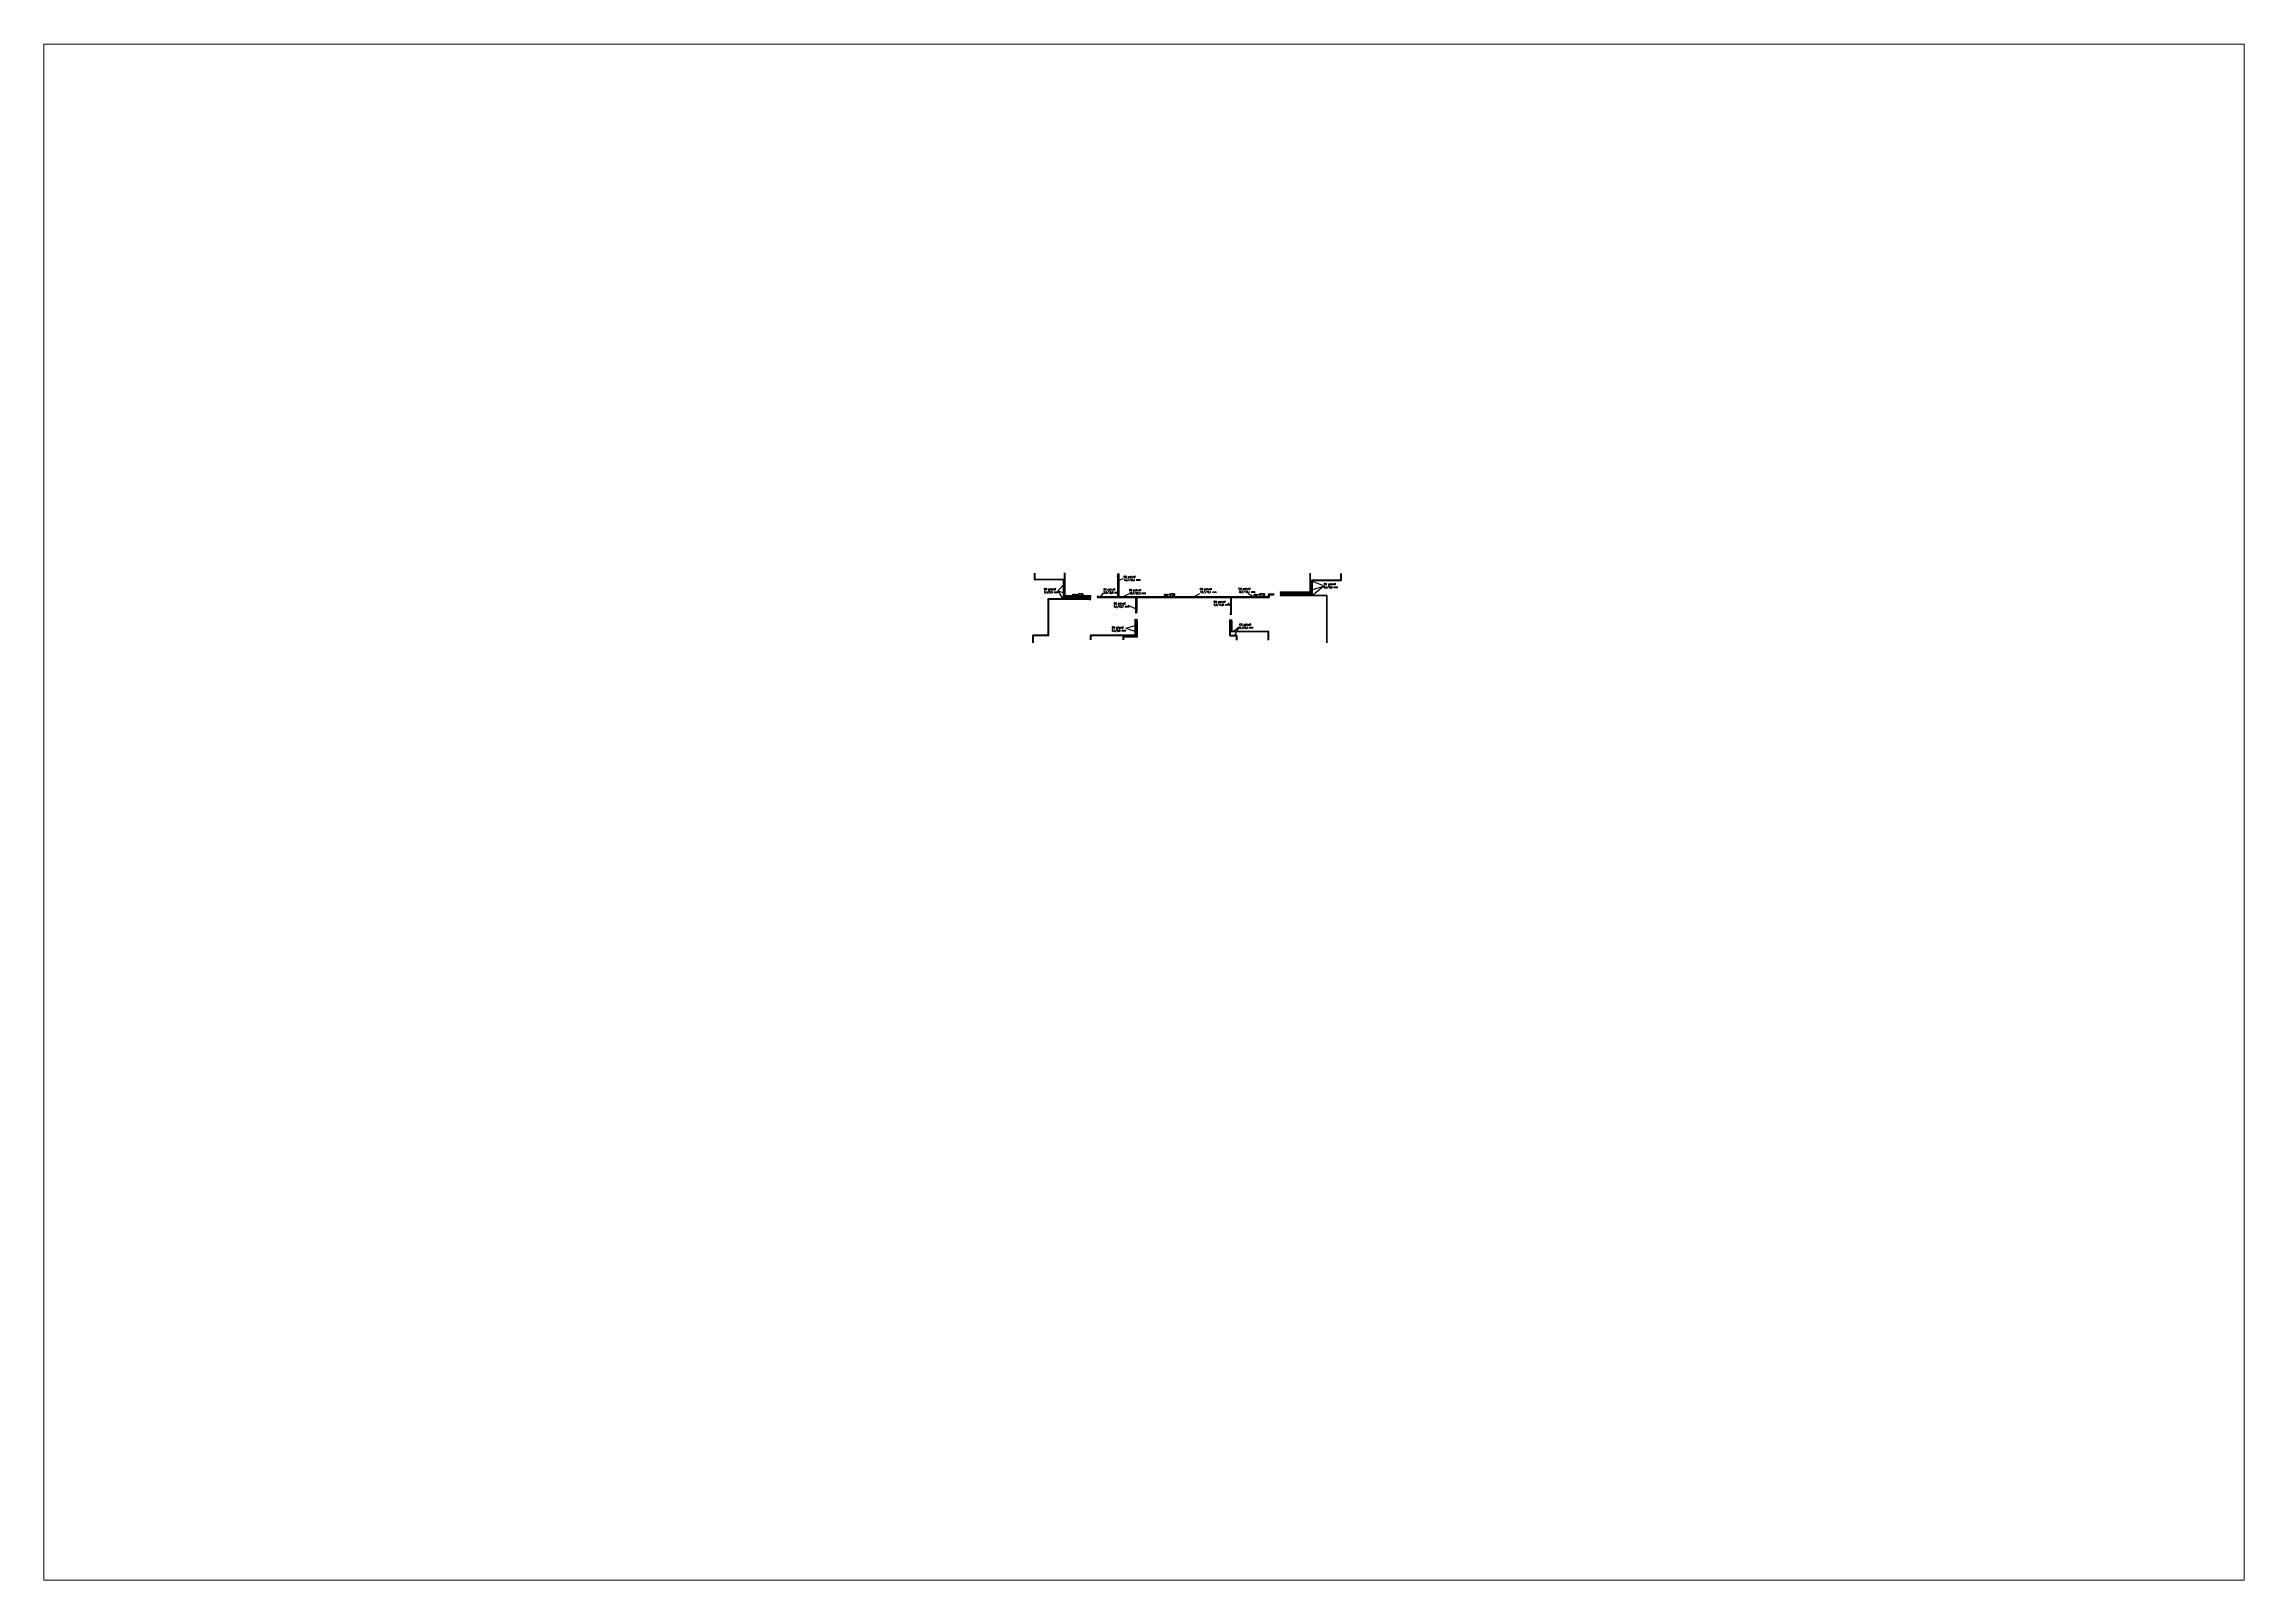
# Paper-space layout 'Layout1' of a CAD drawing. Header units: millimetres. Extents: x 29 to 260, y 20 to 181.
# The model-space entities are those that its viewports show. They can reach past a viewport. Long polylines and large blocks are cut down to what shows.
import ezdxf

# ---------------------------------------------------------------- set-up
doc = ezdxf.new("R2010")
doc.units = ezdxf.units.MM
doc.linetypes.add('UnderCeiling', pattern=[6.7, 4.2, -1, 0.5, -1])
doc.layers.get('0').update_dxf_attribs({"color": 41})
doc.layers.add('PIPE-C1-EDGE', color=41, linetype='Continuous', lineweight=25)
doc.layers.add('TT_popis OT', color=41, linetype='Continuous')
doc.styles.add('ROMANS', font='romans.shx', dxfattribs={"width": 0.8})

msp = doc.modelspace()

# ---------------------------------------------------------------- linework, layer by layer
at = {"const_width": 2, "elevation": 2400}
for points in [[(12330, -14127), (12221, -14277), (12265, -14243)], [(12330, -14127), (12221, -14277), (12240, -14227)], [(12380, -14127), (12271, -14277), (12315, -14243)], [(12380, -14127), (12271, -14277), (12290, -14227)], [(12330, -14127), (12438, -13977), (12420, -14027)], [(12330, -14127), (12438, -13977), (12394, -14011)], [(12380, -14127), (12488, -13977), (12470, -14027)], [(12380, -14127), (12488, -13977), (12444, -14011)]]:
    msp.add_lwpolyline(points, dxfattribs=at)
at = {"layer": 'PIPE-C1-EDGE', "linetype": 'UnderCeiling', "lineweight": 25}
for p, q in [((13454, -15554, 2400), (13415, -15554, 2400)), ((13416, -15582, 2400), (13415, -15582, 2400)), ((13454, -15582, 2400), (13448, -15582, 2400)), ((13454, -15554, 2400), (19230, -15554, 2400)), ((13454, -15582, 2400), (19230, -15582, 2400)), ((13493, -15509, 2400), (13476, -15509, 2400)), ((13477, -15527, 2400), (13476, -15527, 2400)), ((13493, -15527, 2400), (13490, -15527, 2400)), ((13493, -15509, 2400), (19275, -15509, 2400)), ((13493, -15527, 2400), (19275, -15527, 2400)), ((19270, -15554, 2400), (21574, -15554, 2400)), ((19270, -15582, 2400), (21574, -15582, 2400)), ((19291, -15509, 2400), (21551, -15509, 2400)), ((19291, -15527, 2400), (21551, -15527, 2400)), ((22389, -15430, 2400), (25136, -15430, 2400)), ((22389, -15440, 2400), (25136, -15440, 2400)), ((22389, -15455, 2400), (25111, -15455, 2400)), ((22389, -15465, 2400), (25111, -15465, 2400))]:
    msp.add_line(p, q, dxfattribs=at)
at = {"layer": 'PIPE-C1-EDGE', "linetype": 'UnderCeiling', "lineweight": 25, "extrusion": (-0.680687, -0.680687, 0.270794)}
msp.add_line((13421, -15581, 2405), (13420, -15582, 2400), dxfattribs=at)
at = {"layer": 'PIPE-C1-EDGE', "linetype": 'UnderCeiling', "lineweight": 25, "extrusion": (-0.513947, -0.513947, 0.686817)}
msp.add_line((13424, -15577, 2410), (13421, -15581, 2405), dxfattribs=at)
at = {"layer": 'PIPE-C1-EDGE', "linetype": 'UnderCeiling', "lineweight": 25, "extrusion": (-0.30207, -0.30207, 0.904161)}
msp.add_line((13429, -15573, 2413), (13424, -15577, 2410), dxfattribs=at)
at = {"layer": 'PIPE-C1-EDGE', "linetype": 'UnderCeiling', "lineweight": 25, "extrusion": (-0.098487, -0.098487, 0.990253)}
msp.add_line((13434, -15568, 2414), (13429, -15573, 2413), dxfattribs=at)
at = {"layer": 'PIPE-C1-EDGE', "linetype": 'UnderCeiling', "lineweight": 25, "extrusion": (0.098487, -0.098487, 0.990253)}
msp.add_line((13440, -15573, 2413), (13434, -15568, 2414), dxfattribs=at)
at = {"layer": 'PIPE-C1-EDGE', "linetype": 'UnderCeiling', "lineweight": 25, "extrusion": (0.30207, -0.30207, 0.904161)}
msp.add_line((13444, -15577, 2410), (13440, -15573, 2413), dxfattribs=at)
at = {"layer": 'PIPE-C1-EDGE', "linetype": 'UnderCeiling', "lineweight": 25, "extrusion": (0.513947, -0.513947, 0.686817)}
msp.add_line((13447, -15581, 2405), (13444, -15577, 2410), dxfattribs=at)
at = {"layer": 'PIPE-C1-EDGE', "linetype": 'UnderCeiling', "lineweight": 25, "extrusion": (0.680687, -0.680687, 0.270794)}
msp.add_line((13448, -15582, 2400), (13447, -15581, 2405), dxfattribs=at)
at = {"layer": 'PIPE-C1-EDGE', "linetype": 'UnderCeiling', "lineweight": 25, "extrusion": (-0.814982, -0.531436, 0.231041)}
msp.add_line((13479, -15526, 2402), (13478, -15527, 2400), dxfattribs=at)
at = {"layer": 'PIPE-C1-EDGE', "linetype": 'UnderCeiling', "lineweight": 25, "extrusion": (-0.681266, -0.400663, 0.612655)}
msp.add_line((13480, -15526, 2404), (13479, -15526, 2402), dxfattribs=at)
at = {"layer": 'PIPE-C1-EDGE', "linetype": 'UnderCeiling', "lineweight": 25, "extrusion": (-0.479047, -0.208442, 0.852682)}
msp.add_line((13482, -15525, 2406), (13480, -15526, 2404), dxfattribs=at)
at = {"layer": 'PIPE-C1-EDGE', "linetype": 'UnderCeiling', "lineweight": 25, "extrusion": (-0.189931, -0.031605, 0.981289)}
msp.add_line((13484, -15524, 2406), (13482, -15525, 2406), dxfattribs=at)
at = {"layer": 'PIPE-C1-EDGE', "linetype": 'UnderCeiling', "lineweight": 25, "extrusion": (0.189931, -0.031605, 0.981289)}
msp.add_line((13487, -15525, 2406), (13484, -15524, 2406), dxfattribs=at)
at = {"layer": 'PIPE-C1-EDGE', "linetype": 'UnderCeiling', "lineweight": 25, "extrusion": (0.479047, -0.208442, 0.852682)}
msp.add_line((13489, -15526, 2404), (13487, -15525, 2406), dxfattribs=at)
at = {"layer": 'PIPE-C1-EDGE', "linetype": 'UnderCeiling', "lineweight": 25, "extrusion": (0.681266, -0.400663, 0.612655)}
msp.add_line((13490, -15526, 2402), (13489, -15526, 2404), dxfattribs=at)
at = {"layer": 'PIPE-C1-EDGE', "linetype": 'UnderCeiling', "lineweight": 25, "extrusion": (0.814982, -0.531436, 0.231041)}
msp.add_line((13490, -15527, 2400), (13490, -15526, 2402), dxfattribs=at)
at = {"layer": 'PIPE-C1-EDGE', "linetype": 'UnderCeiling', "lineweight": 25, "elevation": 2400}
for points in [[(7225, -14475), (7225, -14078)], [(7235, -14475), (7235, -14078)], [(9000, -14485), (7245, -14485)], [(9000, -14495), (7245, -14495)], [(7250, -14456), (7250, -14080)], [(7260, -14456), (7260, -14080)], [(9017, -14466), (7270, -14466)], [(9017, -14476), (7270, -14476)], [(9010, -15577), (9010, -14505)], [(9020, -15577), (9020, -14505)], [(9027, -15552), (9027, -14486)], [(9037, -15552), (9037, -14486)], [(9072, -15483), (9072, -14072)], [(9082, -15483), (9082, -14072)], [(9097, -15458), (9097, -14072)], [(9107, -15458), (9107, -14072)], [(12334, -15506), (12334, -14158)], [(12352, -15506), (12352, -14158)], [(12382, -15549), (12382, -14173)], [(12410, -15549), (12410, -14173)], [(24123, -15229), (24123, -14088)], [(24133, -15229), (24133, -14088)], [(24148, -15254), (24148, -14088)], [(24158, -15254), (24158, -14088)], [(24233, -15324), (24233, -14519)], [(24243, -15324), (24243, -14519)], [(24253, -14499), (25997, -14499)], [(24253, -14509), (25997, -14509)], [(24270, -15349), (24270, -14540)], [(24280, -15349), (24280, -14540)], [(24290, -14520), (26020, -14520)], [(24290, -14530), (26020, -14530)], [(26007, -14489), (26007, -14102)], [(26017, -14489), (26017, -14102)], [(26030, -14510), (26030, -14104)], [(26040, -14510), (26040, -14104)], [(8046, -15678), (8046, -17882)], [(8056, -15678), (8056, -17882)], [(10570, -15658), (8066, -15658)], [(10570, -15668), (8066, -15668)], [(8081, -15703), (8081, -17908)], [(8091, -15703), (8091, -17908)], [(10570, -15683), (8101, -15683)], [(10570, -15693), (8101, -15693)], [(10575, -15587), (9030, -15587)], [(10575, -15597), (9030, -15597)], [(10575, -15562), (9047, -15562)], [(10575, -15572), (9047, -15572)], [(10570, -15493), (9092, -15493)], [(10570, -15503), (9092, -15503)], [(10570, -15468), (9117, -15468)], [(10570, -15478), (9117, -15478)], [(11168, -15509), (12331, -15509)], [(11168, -15527), (12331, -15527)], [(11177, -15554), (12376, -15554)], [(11177, -15582), (12376, -15582)], [(12334, -15509), (12331, -15509)], [(12356, -15527), (12331, -15527)], [(12356, -15509), (12355, -15509)], [(12356, -15509), (13476, -15509)], [(12356, -15527), (13476, -15527)], [(12382, -15554), (12376, -15554)], [(12415, -15582), (12376, -15582)], [(12415, -15554), (12414, -15554)], [(12415, -15554), (13415, -15554)], [(12415, -15582), (13415, -15582)], [(13454, -15554), (13415, -15554)], [(13416, -15582), (13415, -15582)], [(13420, -15586), (13420, -16429)], [(13454, -15582), (13448, -15582)], [(13448, -15586), (13448, -16429)], [(13454, -15554), (19230, -15554)], [(13454, -15582), (19230, -15582)], [(13493, -15509), (13476, -15509)], [(13477, -15527), (13476, -15527)], [(13478, -15528), (13478, -16429)], [(13493, -15527), (13490, -15527)], [(13490, -15528), (13490, -16429)], [(13493, -15509), (19275, -15509)], [(13493, -15527), (19275, -15527)], [(19270, -15554), (19230, -15554)], [(19232, -15582), (19230, -15582)], [(19236, -15586), (19236, -16534)], [(19270, -15582), (19264, -15582)], [(19264, -15586), (19264, -16534)], [(19270, -15554), (21574, -15554)], [(19270, -15582), (21574, -15582)], [(19291, -15509), (19275, -15509)], [(19275, -15527), (19275, -15527)], [(19277, -15528), (19277, -16550)], [(19291, -15527), (19289, -15527)], [(19289, -15528), (19289, -16550)], [(19291, -15509), (21551, -15509)], [(19291, -15527), (21551, -15527)], [(21569, -15491), (21569, -15395)], [(21587, -15491), (21587, -15395)], [(21602, -15526), (21602, -15443)], [(21605, -15359), (21813, -15359)], [(21605, -15377), (21813, -15377)], [(21630, -15526), (21630, -15443)], [(21658, -15387), (21808, -15387)], [(21658, -15415), (21808, -15415)], [(22389, -15430), (25136, -15430)], [(22389, -15440), (25136, -15440)], [(22389, -15455), (25111, -15455)], [(22389, -15465), (25111, -15465)], [(22392, -15239), (24113, -15239)], [(22392, -15249), (24113, -15249)], [(22392, -15264), (24138, -15264)], [(22392, -15274), (24138, -15274)], [(22392, -15334), (24223, -15334)], [(22392, -15344), (24223, -15344)], [(22392, -15359), (24260, -15359)], [(22392, -15369), (24260, -15369)], [(25121, -15475), (25121, -18367)], [(25131, -15475), (25131, -18367)], [(25146, -15450), (25146, -18367)], [(25156, -15450), (25156, -18367)], [(13383, -17007), (13383, -17888)], [(13393, -17007), (13393, -17888)], [(13408, -17007), (13408, -17913)], [(13418, -17007), (13418, -17913)], [(13479, -17007), (13479, -17966)], [(13489, -17007), (13489, -17966)], [(13504, -17007), (13504, -17991)], [(13514, -17007), (13514, -17991)], [(19191, -17035), (19191, -17902)], [(19201, -17035), (19201, -17902)], [(19216, -17040), (19216, -17877)], [(19226, -17040), (19226, -17877)], [(19287, -17041), (19287, -17650)], [(19297, -17041), (19297, -17650)], [(19312, -17034), (19312, -17625)], [(19322, -17034), (19322, -17625)], [(7110, -17912), (7110, -18356)], [(7120, -17912), (7120, -18356)], [(8036, -17892), (7130, -17892)], [(8036, -17902), (7130, -17902)], [(7132, -17938), (7132, -18358)], [(7142, -17938), (7142, -18358)], [(8071, -17918), (7152, -17918)], [(8071, -17928), (7152, -17928)], [(10646, -17918), (10646, -18184)], [(10656, -17918), (10656, -18184)], [(13373, -17898), (10666, -17898)], [(13373, -17908), (10666, -17908)], [(10671, -17943), (10671, -18184)], [(10681, -17943), (10681, -18184)], [(13398, -17923), (10691, -17923)], [(13398, -17933), (10691, -17933)], [(12651, -17996), (12651, -18182)], [(12661, -17996), (12661, -18182)], [(13469, -17976), (12671, -17976)], [(13469, -17986), (12671, -17986)], [(12671, -18021), (12671, -18184)], [(12681, -18021), (12681, -18184)], [(13494, -18001), (12691, -18001)], [(13494, -18011), (12691, -18011)], [(19211, -17912), (19584, -17912)], [(19211, -17922), (19584, -17922)], [(19236, -17887), (19609, -17887)], [(19236, -17897), (19609, -17897)], [(19307, -17660), (21522, -17660)], [(19307, -17670), (21522, -17670)], [(19332, -17635), (21547, -17635)], [(19332, -17645), (21547, -17645)], [(19594, -17932), (19594, -18189)], [(19604, -17932), (19604, -18189)], [(19619, -17907), (19619, -18189)], [(19629, -17907), (19629, -18189)], [(21532, -17680), (21532, -18196)], [(21542, -17680), (21542, -18196)], [(21557, -17655), (21557, -18196)], [(21567, -17655), (21567, -18196)]]:
    msp.add_lwpolyline(points, dxfattribs=at)
at = {"layer": 'PIPE-C1-EDGE', "linetype": 'Continuous', "lineweight": 25, "elevation": 2400}
for points in [[(10570, -15478), (10570, -15468)], [(10650, -15470), (10570, -15470)], [(10570, -15470), (10570, -15476)], [(10570, -15476), (10650, -15476)], [(10570, -15503), (10570, -15493)], [(10650, -15495), (10570, -15495)], [(10570, -15495), (10570, -15501)], [(10570, -15501), (10650, -15501)], [(10570, -15668), (10570, -15658)], [(10650, -15660), (10570, -15660)], [(10570, -15660), (10570, -15666)], [(10570, -15666), (10650, -15666)], [(10570, -15693), (10570, -15683)], [(10650, -15685), (10570, -15685)], [(10570, -15685), (10570, -15691)], [(10570, -15691), (10650, -15691)], [(10575, -15572), (10575, -15562)], [(10655, -15564), (10575, -15564)], [(10575, -15564), (10575, -15570)], [(10575, -15570), (10655, -15570)], [(10575, -15597), (10575, -15587)], [(10655, -15589), (10575, -15589)], [(10575, -15589), (10575, -15595)], [(10575, -15595), (10655, -15595)], [(10670, -15473), (10650, -15464)], [(10650, -15464), (10650, -15470)], [(10650, -15482), (10670, -15473)], [(10650, -15476), (10650, -15482)], [(10670, -15498), (10650, -15489)], [(10650, -15489), (10650, -15495)], [(10650, -15507), (10670, -15498)], [(10650, -15501), (10650, -15507)], [(10670, -15663), (10650, -15654)], [(10650, -15654), (10650, -15660)], [(10650, -15672), (10670, -15663)], [(10650, -15666), (10650, -15672)], [(10670, -15688), (10650, -15679)], [(10650, -15679), (10650, -15685)], [(10650, -15697), (10670, -15688)], [(10650, -15691), (10650, -15697)], [(10675, -15567), (10655, -15558)], [(10655, -15558), (10655, -15564)], [(10655, -15576), (10675, -15567)], [(10655, -15570), (10655, -15576)], [(10675, -15592), (10655, -15583)], [(10655, -15583), (10655, -15589)], [(10655, -15601), (10675, -15592)], [(10655, -15595), (10655, -15601)], [(11088, -15509), (11068, -15518)], [(11068, -15518), (11088, -15527)], [(11097, -15559), (11077, -15568)], [(11077, -15568), (11097, -15577)], [(11088, -15515), (11088, -15509)], [(11168, -15515), (11088, -15515)], [(11088, -15527), (11088, -15521)], [(11088, -15521), (11168, -15521)], [(11097, -15565), (11097, -15559)], [(11177, -15565), (11097, -15565)], [(11097, -15577), (11097, -15571)], [(11097, -15571), (11177, -15571)], [(11168, -15509), (11168, -15527)], [(11168, -15521), (11168, -15515)], [(11177, -15554), (11177, -15582)], [(11177, -15571), (11177, -15565)], [(21808, -15415), (21808, -15387)], [(21888, -15398), (21808, -15398)], [(21808, -15398), (21808, -15404)], [(21808, -15404), (21888, -15404)], [(21813, -15377), (21813, -15359)], [(21893, -15365), (21813, -15365)], [(21813, -15365), (21813, -15371)], [(21813, -15371), (21893, -15371)], [(21908, -15401), (21888, -15392)], [(21888, -15392), (21888, -15398)], [(21888, -15410), (21908, -15401)], [(21888, -15404), (21888, -15410)], [(21913, -15368), (21893, -15359)], [(21893, -15359), (21893, -15365)], [(21893, -15377), (21913, -15368)], [(21893, -15371), (21893, -15377)], [(22309, -15426), (22289, -15435)], [(22289, -15435), (22309, -15444)], [(22309, -15451), (22289, -15460)], [(22289, -15460), (22309, -15469)], [(22312, -15235), (22292, -15244)], [(22292, -15244), (22312, -15253)], [(22312, -15260), (22292, -15269)], [(22292, -15269), (22312, -15278)], [(22312, -15330), (22292, -15339)], [(22292, -15339), (22312, -15348)], [(22312, -15355), (22292, -15364)], [(22292, -15364), (22312, -15373)], [(22309, -15432), (22309, -15426)], [(22389, -15432), (22309, -15432)], [(22309, -15444), (22309, -15438)], [(22309, -15438), (22389, -15438)], [(22309, -15457), (22309, -15451)], [(22389, -15457), (22309, -15457)], [(22309, -15469), (22309, -15463)], [(22309, -15463), (22389, -15463)], [(22312, -15241), (22312, -15235)], [(22392, -15241), (22312, -15241)], [(22312, -15253), (22312, -15247)], [(22312, -15247), (22392, -15247)], [(22312, -15266), (22312, -15260)], [(22392, -15266), (22312, -15266)], [(22312, -15278), (22312, -15272)], [(22312, -15272), (22392, -15272)], [(22312, -15336), (22312, -15330)], [(22392, -15336), (22312, -15336)], [(22312, -15348), (22312, -15342)], [(22312, -15342), (22392, -15342)], [(22312, -15361), (22312, -15355)], [(22392, -15361), (22312, -15361)], [(22312, -15373), (22312, -15367)], [(22312, -15367), (22392, -15367)], [(22389, -15430), (22389, -15440)], [(22389, -15438), (22389, -15432)], [(22389, -15455), (22389, -15465)], [(22389, -15463), (22389, -15457)], [(22392, -15239), (22392, -15249)], [(22392, -15247), (22392, -15241)], [(22392, -15264), (22392, -15274)], [(22392, -15272), (22392, -15266)], [(22392, -15334), (22392, -15344)], [(22392, -15342), (22392, -15336)], [(22392, -15359), (22392, -15369)], [(22392, -15367), (22392, -15361)], [(13388, -16907), (13379, -16927)], [(13379, -16927), (13385, -16927)], [(13393, -17007), (13383, -17007)], [(13385, -16927), (13385, -17007)], [(13385, -17007), (13391, -17007)], [(13397, -16927), (13388, -16907)], [(13391, -17007), (13391, -16927)], [(13391, -16927), (13397, -16927)], [(13413, -16907), (13404, -16927)], [(13404, -16927), (13410, -16927)], [(13418, -17007), (13408, -17007)], [(13410, -16927), (13410, -17007)], [(13410, -17007), (13416, -17007)], [(13422, -16927), (13413, -16907)], [(13416, -17007), (13416, -16927)], [(13416, -16927), (13422, -16927)], [(13420, -16429), (13448, -16429)], [(13431, -16509), (13425, -16509)], [(13425, -16509), (13434, -16529)], [(13431, -16429), (13431, -16509)], [(13437, -16429), (13431, -16429)], [(13434, -16529), (13443, -16509)], [(13437, -16509), (13437, -16429)], [(13443, -16509), (13437, -16509)], [(13481, -16509), (13475, -16509)], [(13475, -16509), (13484, -16529)], [(13484, -16907), (13475, -16927)], [(13475, -16927), (13481, -16927)], [(13478, -16429), (13490, -16429)], [(13489, -17007), (13479, -17007)], [(13481, -16429), (13481, -16509)], [(13487, -16429), (13481, -16429)], [(13481, -16927), (13481, -17007)], [(13481, -17007), (13487, -17007)], [(13484, -16529), (13493, -16509)], [(13493, -16927), (13484, -16907)], [(13487, -16509), (13487, -16429)], [(13493, -16509), (13487, -16509)], [(13487, -17007), (13487, -16927)], [(13487, -16927), (13493, -16927)], [(13509, -16907), (13500, -16927)], [(13500, -16927), (13506, -16927)], [(13514, -17007), (13504, -17007)], [(13506, -16927), (13506, -17007)], [(13506, -17007), (13512, -17007)], [(13518, -16927), (13509, -16907)], [(13512, -17007), (13512, -16927)], [(13512, -16927), (13518, -16927)], [(19196, -16935), (19187, -16955)], [(19187, -16955), (19193, -16955)], [(19201, -17035), (19191, -17035)], [(19193, -16955), (19193, -17035)], [(19193, -17035), (19199, -17035)], [(19205, -16955), (19196, -16935)], [(19199, -17035), (19199, -16955)], [(19199, -16955), (19205, -16955)], [(19221, -16940), (19212, -16960)], [(19212, -16960), (19218, -16960)], [(19226, -17040), (19216, -17040)], [(19218, -16960), (19218, -17040)], [(19218, -17040), (19224, -17040)], [(19230, -16960), (19221, -16940)], [(19224, -17040), (19224, -16960)], [(19224, -16960), (19230, -16960)], [(19236, -16534), (19264, -16534)], [(19247, -16614), (19241, -16614)], [(19241, -16614), (19250, -16634)], [(19247, -16534), (19247, -16614)], [(19253, -16534), (19247, -16534)], [(19250, -16634), (19259, -16614)], [(19253, -16614), (19253, -16534)], [(19259, -16614), (19253, -16614)], [(19280, -16630), (19274, -16630)], [(19274, -16630), (19283, -16650)], [(19277, -16550), (19289, -16550)], [(19280, -16550), (19280, -16630)], [(19286, -16550), (19280, -16550)], [(19283, -16650), (19292, -16630)], [(19292, -16941), (19283, -16961)], [(19283, -16961), (19289, -16961)], [(19286, -16630), (19286, -16550)], [(19292, -16630), (19286, -16630)], [(19297, -17041), (19287, -17041)], [(19289, -16961), (19289, -17041)], [(19289, -17041), (19295, -17041)], [(19301, -16961), (19292, -16941)], [(19295, -17041), (19295, -16961)], [(19295, -16961), (19301, -16961)], [(19317, -16934), (19308, -16954)], [(19308, -16954), (19314, -16954)], [(19322, -17034), (19312, -17034)], [(19314, -16954), (19314, -17034)], [(19314, -17034), (19320, -17034)], [(19326, -16954), (19317, -16934)], [(19320, -17034), (19320, -16954)], [(19320, -16954), (19326, -16954)]]:
    msp.add_lwpolyline(points, dxfattribs=at)
at = {"layer": 'PIPE-C1-EDGE', "linetype": 'UnderCeiling', "lineweight": 25, "extrusion": (-0.680687, 0.680687, 0.270794)}
for points, elevation in [([(2245, 7642), (2245, 7645)], -18302), ([(2243, 7659), (2243, 7665)], -18365)]:
    msp.add_lwpolyline(points, dxfattribs=dict(at, elevation=elevation))
at = {"layer": 'PIPE-C1-EDGE', "linetype": 'UnderCeiling', "lineweight": 25, "extrusion": (-0.513947, 0.513947, 0.686817)}
for points, elevation in [([(2245, 15269), (2245, 15274)], -12660), ([(2243, 15316), (2243, 15322)], -12706)]:
    msp.add_lwpolyline(points, dxfattribs=dict(at, elevation=elevation))
at = {"layer": 'PIPE-C1-EDGE', "linetype": 'UnderCeiling', "lineweight": 25, "extrusion": (-0.30207, 0.30207, 0.904161)}
for points, elevation in [([(2245, 18832), (2245, 18837)], -6236), ([(2243, 18895), (2243, 18902)], -6262)]:
    msp.add_lwpolyline(points, dxfattribs=dict(at, elevation=elevation))
at = {"layer": 'PIPE-C1-EDGE', "linetype": 'UnderCeiling', "lineweight": 25, "extrusion": (-0.098487, 0.098487, 0.990253)}
for points, elevation in [([(2245, 19839), (2245, 19844)], -358), ([(2243, 19909), (2243, 19917)], -364)]:
    msp.add_lwpolyline(points, dxfattribs=dict(at, elevation=elevation))
at = {"layer": 'PIPE-C1-EDGE', "linetype": 'UnderCeiling', "lineweight": 25, "extrusion": (0.098487, 0.098487, 0.990253)}
for points, elevation in [([(-19701, 2558), (-19701, 2553)], 2073), ([(-19773, 2557), (-19773, 2550)], 2078)]:
    msp.add_lwpolyline(points, dxfattribs=dict(at, elevation=elevation))
at = {"layer": 'PIPE-C1-EDGE', "linetype": 'UnderCeiling', "lineweight": 25, "extrusion": (0.30207, 0.30207, 0.904161)}
for points, elevation in [([(-19701, 3054), (-19701, 3049)], 1221), ([(-19773, 3052), (-19773, 3045)], 1227)]:
    msp.add_lwpolyline(points, dxfattribs=dict(at, elevation=elevation))
at = {"layer": 'PIPE-C1-EDGE', "linetype": 'UnderCeiling', "lineweight": 25, "extrusion": (0.513947, 0.513947, 0.686817)}
for points, elevation in [([(-19701, 3284), (-19701, 3280)], 28), ([(-19773, 3282), (-19773, 3276)], 35)]:
    msp.add_lwpolyline(points, dxfattribs=dict(at, elevation=elevation))
at = {"layer": 'PIPE-C1-EDGE', "linetype": 'UnderCeiling', "lineweight": 25, "extrusion": (0.680687, 0.680687, 0.270794)}
for points, elevation in [([(-19701, 2918), (-19701, 2915)], -1499), ([(-19773, 2918), (-19773, 2912)], -1490)]:
    msp.add_lwpolyline(points, dxfattribs=dict(at, elevation=elevation))
at = {"layer": 'PIPE-C1-EDGE', "linetype": 'UnderCeiling', "lineweight": 25, "extrusion": (-0.680687, -0.680687, 0.270794)}
for points, elevation in [([(20507, 1902), (20507, 1896)], 2121), ([(24620, 3016), (24620, 3010)], -1838)]:
    msp.add_lwpolyline(points, dxfattribs=dict(at, elevation=elevation))
at = {"layer": 'PIPE-C1-EDGE', "linetype": 'UnderCeiling', "lineweight": 25, "extrusion": (-0.513947, -0.513947, 0.686817)}
for points, elevation in [([(20507, 706), (20507, 700)], 2762), ([(24620, 3530), (24620, 3524)], -227)]:
    msp.add_lwpolyline(points, dxfattribs=dict(at, elevation=elevation))
at = {"layer": 'PIPE-C1-EDGE', "linetype": 'UnderCeiling', "lineweight": 25, "extrusion": (-0.30207, -0.30207, 0.904161)}
for points, elevation in [([(20507, -340), (20507, -347)], 2829), ([(24620, 3378), (24620, 3371)], 1073)]:
    msp.add_lwpolyline(points, dxfattribs=dict(at, elevation=elevation))
at = {"layer": 'PIPE-C1-EDGE', "linetype": 'UnderCeiling', "lineweight": 25, "extrusion": (-0.098487, -0.098487, 0.990253)}
for points, elevation in [([(20507, -1158), (20507, -1165)], 2601), ([(24620, 2915), (24620, 2907)], 2028)]:
    msp.add_lwpolyline(points, dxfattribs=dict(at, elevation=elevation))
at = {"layer": 'PIPE-C1-EDGE', "linetype": 'UnderCeiling', "lineweight": 25, "extrusion": (0.098487, -0.098487, 0.990253)}
for points, elevation in [([(-1508, -19979), (-1508, -19971)], 5247), ([(2604, -24051), (2604, -24044)], 5820)]:
    msp.add_lwpolyline(points, dxfattribs=dict(at, elevation=elevation))
at = {"layer": 'PIPE-C1-EDGE', "linetype": 'UnderCeiling', "lineweight": 25, "extrusion": (0.30207, -0.30207, 0.904161)}
for points, elevation in [([(-1508, -17525), (-1508, -17518)], 10946), ([(2604, -21243), (2604, -21236)], 12702)]:
    msp.add_lwpolyline(points, dxfattribs=dict(at, elevation=elevation))
at = {"layer": 'PIPE-C1-EDGE', "linetype": 'UnderCeiling', "lineweight": 25, "extrusion": (0.513947, -0.513947, 0.686817)}
for points, elevation in [([(-1508, -12349), (-1508, -12343)], 16571), ([(2604, -15174), (2604, -15167)], 19560)]:
    msp.add_lwpolyline(points, dxfattribs=dict(at, elevation=elevation))
at = {"layer": 'PIPE-C1-EDGE', "linetype": 'UnderCeiling', "lineweight": 25, "extrusion": (0.680687, -0.680687, 0.270794)}
for points, elevation in [([(-1508, -3248), (-1508, -3243)], 20410), ([(2604, -4362), (2604, -4356)], 24369)]:
    msp.add_lwpolyline(points, dxfattribs=dict(at, elevation=elevation))
at = {"layer": 'PIPE-C1-EDGE', "linetype": 'UnderCeiling', "lineweight": 25, "extrusion": (-0.814982, -0.531436, 0.231041)}
for points, elevation in [([(20368, 2986), (20368, 2984)], -2179), ([(23535, 4109), (23535, 4106)], -6905)]:
    msp.add_lwpolyline(points, dxfattribs=dict(at, elevation=elevation))
at = {"layer": 'PIPE-C1-EDGE', "linetype": 'UnderCeiling', "lineweight": 25, "extrusion": (-0.681266, -0.400663, 0.612655)}
for points, elevation in [([(20216, 4197), (20216, 4195)], -1490), ([(23156, 7259), (23156, 7257)], -5440)]:
    msp.add_lwpolyline(points, dxfattribs=dict(at, elevation=elevation))
at = {"layer": 'PIPE-C1-EDGE', "linetype": 'UnderCeiling', "lineweight": 25, "extrusion": (-0.479047, -0.208442, 0.852682)}
for points, elevation in [([(19615, 6516), (19615, 6514)], -1171), ([(21928, 11050), (21928, 11048)], -3949)]:
    msp.add_lwpolyline(points, dxfattribs=dict(at, elevation=elevation))
at = {"layer": 'PIPE-C1-EDGE', "linetype": 'UnderCeiling', "lineweight": 25, "extrusion": (-0.189931, -0.031605, 0.981289)}
for points, elevation in [([(17527, 11015), (17527, 11013)], 291), ([(18479, 16628), (18479, 16626)], -811)]:
    msp.add_lwpolyline(points, dxfattribs=dict(at, elevation=elevation))
at = {"layer": 'PIPE-C1-EDGE', "linetype": 'UnderCeiling', "lineweight": 25, "extrusion": (0.189931, -0.031605, 0.981289)}
for points, elevation in [([(-13100, -15092), (-13100, -15090)], 5413), ([(-12149, -20705), (-12149, -20703)], 6514)]:
    msp.add_lwpolyline(points, dxfattribs=dict(at, elevation=elevation))
at = {"layer": 'PIPE-C1-EDGE', "linetype": 'UnderCeiling', "lineweight": 25, "extrusion": (0.479047, -0.208442, 0.852682)}
for points, elevation in [([(-8855, -14572), (-8855, -14570)], 11748), ([(-6541, -19106), (-6541, -19104)], 14526)]:
    msp.add_lwpolyline(points, dxfattribs=dict(at, elevation=elevation))
at = {"layer": 'PIPE-C1-EDGE', "linetype": 'UnderCeiling', "lineweight": 25, "extrusion": (0.681266, -0.400663, 0.612655)}
for points, elevation in [([(-6545, -10047), (-6545, -10045)], 16883), ([(-3605, -13110), (-3605, -13107)], 20833)]:
    msp.add_lwpolyline(points, dxfattribs=dict(at, elevation=elevation))
at = {"layer": 'PIPE-C1-EDGE', "linetype": 'UnderCeiling', "lineweight": 25, "extrusion": (0.814982, -0.531436, 0.231041)}
for points, elevation in [([(-5637, -2235), (-5637, -2233)], 19800), ([(-2470, -3357), (-2470, -3355)], 24526)]:
    msp.add_lwpolyline(points, dxfattribs=dict(at, elevation=elevation))
at = {"layer": 'PIPE-C1-EDGE', "linetype": 'Continuous', "lineweight": 25}
for centre, radius in [((12343, -14131, 4400), 9), ((12396, -14131, 4400), 14)]:
    msp.add_circle(centre, radius, dxfattribs=at)
at = {"layer": 'PIPE-C1-EDGE', "linetype": 'UnderCeiling', "lineweight": 25}
for centre, radius, start, end in [((7245, -14475, 2400), 20, 180, 270), ((7245, -14475, 2400), 10, 180, 270), ((7270, -14456, 2400), 20, 180, 270), ((7270, -14456, 2400), 10, 180, 270), ((9000, -14505, 2400), 20, 0, 90), ((9000, -14505, 2400), 10, 0, 90), ((9017, -14486, 2400), 20, 0, 90), ((9017, -14486, 2400), 10, 0, 90), ((24253, -14519, 2400), 20, 90, 180), ((24253, -14519, 2400), 10, 90, 180), ((24290, -14540, 2400), 20, 90, 180), ((24290, -14540, 2400), 10, 90, 180), ((25997, -14489, 2400), 10, 270, 0), ((25997, -14489, 2400), 20, 270, 0), ((26020, -14510, 2400), 10, 270, 0), ((26020, -14510, 2400), 20, 270, 0), ((8066, -15678, 2400), 20, 90, 180), ((8066, -15678, 2400), 10, 90, 180), ((8101, -15703, 2400), 20, 90, 180), ((8101, -15703, 2400), 10, 90, 180), ((9030, -15577, 2400), 20, 180, 270), ((9030, -15577, 2400), 10, 180, 270), ((9047, -15552, 2400), 20, 180, 270), ((9047, -15552, 2400), 10, 180, 270), ((9092, -15483, 2400), 20, 180, 270), ((9092, -15483, 2400), 10, 180, 270), ((9117, -15458, 2400), 20, 180, 270), ((9117, -15458, 2400), 10, 180, 270), ((12332, -15506, 2400), 2.7, 270, 0), ((12378, -15549, 2400), 4.2, 270, 360), ((13453, -15586, 2400), 4.2, 90, 180), ((13453, -15586, 2400), 4.2, 90, 180), ((13492, -15528, 2400), 1.8, 90, 180), ((13492, -15528, 2400), 1.8, 90, 180), ((19268, -15586, 2400), 4.2, 90, 180), ((19291, -15528, 2400), 1.8, 90, 180), ((21551, -15491, 2400), 18, 270, 0), ((21551, -15491, 2400), 36, 270, 0), ((21605, -15395, 2400), 36, 90, 180), ((21574, -15526, 2400), 28, 270, 0), ((21574, -15526, 2400), 56, 270, 0), ((21605, -15395, 2400), 18, 90, 180), ((21658, -15443, 2400), 56, 90, 180), ((21658, -15443, 2400), 28, 90, 180), ((24113, -15229, 2400), 10, 270, 0), ((24113, -15229, 2400), 20, 270, 0), ((24138, -15254, 2400), 10, 270, 0), ((24138, -15254, 2400), 20, 270, 0), ((24223, -15324, 2400), 10, 270, 0), ((24223, -15324, 2400), 20, 270, 0), ((24260, -15349, 2400), 10, 270, 0), ((24260, -15349, 2400), 20, 270, 0), ((25111, -15475, 2400), 20, 0, 90), ((25111, -15475, 2400), 10, 0, 90), ((25136, -15450, 2400), 20, 0, 90), ((25136, -15450, 2400), 10, 0, 90), ((7130, -17912, 2400), 20, 90, 180), ((7130, -17912, 2400), 10, 90, 180), ((7152, -17938, 2400), 20, 90, 180), ((7152, -17938, 2400), 10, 90, 180), ((8036, -17882, 2400), 10, 270, 0), ((8036, -17882, 2400), 20, 270, 0), ((8071, -17908, 2400), 10, 270, 0), ((8071, -17908, 2400), 20, 270, 0), ((10666, -17918, 2400), 20, 90, 180), ((10666, -17918, 2400), 10, 90, 180), ((10691, -17943, 2400), 20, 90, 180), ((10691, -17943, 2400), 10, 90, 180), ((12671, -17996, 2400), 20, 90, 180), ((12671, -17996, 2400), 10, 90, 180), ((12691, -18021, 2400), 20, 90, 180), ((12691, -18021, 2400), 10, 90, 180), ((13373, -17888, 2400), 10, 270, 0), ((13373, -17888, 2400), 20, 270, 0), ((13398, -17913, 2400), 10, 270, 0), ((13398, -17913, 2400), 20, 270, 0), ((13469, -17966, 2400), 10, 270, 0), ((13469, -17966, 2400), 20, 270, 0), ((13494, -17991, 2400), 10, 270, 0), ((13494, -17991, 2400), 20, 270, 0), ((19211, -17902, 2400), 20, 180, 270), ((19211, -17902, 2400), 10, 180, 270), ((19236, -17877, 2400), 20, 180, 270), ((19236, -17877, 2400), 10, 180, 270), ((19307, -17650, 2400), 20, 180, 270), ((19307, -17650, 2400), 10, 180, 270), ((19332, -17625, 2400), 20, 180, 270), ((19332, -17625, 2400), 10, 180, 270), ((19584, -17932, 2400), 20, 0, 90), ((19584, -17932, 2400), 10, 0, 90), ((19609, -17907, 2400), 20, 0, 90), ((19609, -17907, 2400), 10, 0, 90), ((21522, -17680, 2400), 20, 0, 90), ((21522, -17680, 2400), 10, 0, 90), ((21547, -17655, 2400), 20, 0, 90), ((21547, -17655, 2400), 10, 0, 90)]:
    msp.add_arc(centre, radius, start, end, dxfattribs=at)
at = {"layer": 'PIPE-C1-EDGE', "linetype": 'UnderCeiling', "lineweight": 25, "extrusion": (0, 1, 0)}
for centre, radius in [((-7230, 2400, -14475), 5), ((-7255, 2400, -14456), 5), ((-26012, 2400, -14489), 5), ((-26035, 2400, -14510), 5), ((-9015, 2400, -15577), 5), ((-9032, 2400, -15552), 5), ((-9077, 2400, -15483), 5), ((-9102, 2400, -15458), 5), ((-12343, 2400, -15506), 9), ((-12396, 2400, -15549), 14), ((-21578, 2400, -15491), 9), ((-21616, 2400, -15526), 14), ((-24128, 2400, -15229), 5), ((-24153, 2400, -15254), 5), ((-24238, 2400, -15324), 5), ((-24275, 2400, -15349), 5), ((-8051, 2400, -17882), 5), ((-8086, 2400, -17908), 5), ((-13388, 2400, -17888), 5), ((-13413, 2400, -17913), 5), ((-13484, 2400, -17966), 5), ((-13509, 2400, -17991), 5), ((-19196, 2400, -17902), 5), ((-19221, 2400, -17877), 5), ((-19292, 2400, -17650), 5), ((-19317, 2400, -17625), 5)]:
    msp.add_arc(centre, radius, 0, 180, dxfattribs=at)
at = {"layer": 'PIPE-C1-EDGE', "linetype": 'UnderCeiling', "lineweight": 25, "extrusion": (1, 0, 0)}
for centre, radius, start, end in [((-14490, 2400, 7245), 5, 0, 180), ((-14471, 2400, 7270), 5, 0, 180), ((-14158, 2427, 12334), 27, 270, 0), ((-14158, 2427, 12352), 27, 270, 0), ((-14173, 2442, 12382), 42, 270, 0), ((-14173, 2442, 12410), 42, 270, 0), ((-14504, 2400, 24253), 5, 0, 180), ((-14525, 2400, 24290), 5, 0, 180), ((-15663, 2400, 8066), 5, 0, 180), ((-15688, 2400, 8101), 5, 0, 180), ((-15592, 2400, 9030), 5, 0, 180), ((-15567, 2400, 9047), 5, 0, 180), ((-15498, 2400, 9092), 5, 0, 180), ((-15473, 2400, 9117), 5, 0, 180), ((-15368, 2400, 21605), 9, 0, 180), ((-15401, 2400, 21658), 14, 0, 180), ((-17897, 2400, 7130), 5, 0, 180), ((-17923, 2400, 7152), 5, 0, 180), ((-17903, 2400, 10666), 5, 0, 180), ((-17928, 2400, 10691), 5, 0, 180), ((-17981, 2400, 12671), 5, 0, 180), ((-18006, 2400, 12691), 5, 0, 180), ((-17917, 2400, 19211), 5, 0, 180), ((-17892, 2400, 19236), 5, 0, 180), ((-17665, 2400, 19307), 5, 0, 180), ((-17640, 2400, 19332), 5, 0, 180)]:
    msp.add_arc(centre, radius, start, end, dxfattribs=at)
at = {"layer": 'PIPE-C1-EDGE', "linetype": 'UnderCeiling', "lineweight": 25, "extrusion": (-1, 0, 0)}
for centre, radius in [((14490, 2400, -9000), 5), ((14471, 2400, -9017), 5), ((14504, 2400, -25997), 5), ((14525, 2400, -26020), 5), ((15518, 2400, -12331), 9), ((15518, 2400, -12356), 9), ((15568, 2400, -12376), 14), ((15568, 2400, -12415), 14), ((15568, 2400, -13415), 14), ((15568, 2400, -13415), 14), ((15568, 2400, -13454), 14), ((15568, 2400, -13454), 14), ((15518, 2400, -13476), 9), ((15518, 2400, -13476), 9), ((15518, 2400, -13493), 9), ((15518, 2400, -13493), 9), ((15568, 2400, -19230), 14), ((15568, 2400, -19270), 14), ((15518, 2400, -19275), 9), ((15518, 2400, -19291), 9), ((15518, 2400, -21551), 9), ((15568, 2400, -21574), 14), ((15244, 2400, -24113), 5), ((15269, 2400, -24138), 5), ((15339, 2400, -24223), 5), ((15364, 2400, -24260), 5), ((15460, 2400, -25111), 5), ((15435, 2400, -25136), 5), ((17897, 2400, -8036), 5), ((17923, 2400, -8071), 5), ((17903, 2400, -13373), 5), ((17928, 2400, -13398), 5), ((17981, 2400, -13469), 5), ((18006, 2400, -13494), 5), ((17917, 2400, -19584), 5), ((17892, 2400, -19609), 5), ((17665, 2400, -21522), 5), ((17640, 2400, -21547), 5)]:
    msp.add_arc(centre, radius, 0, 180, dxfattribs=at)
at = {"layer": 'PIPE-C1-EDGE', "linetype": 'UnderCeiling', "lineweight": 25, "extrusion": (0, -1, 0)}
for centre, radius in [((9015, 2400, 14505), 5), ((9032, 2400, 14486), 5), ((12343, 2400, 14158), 9), ((12396, 2400, 14173), 14), ((24238, 2400, 14519), 5), ((24275, 2400, 14540), 5), ((8051, 2400, 15678), 5), ((8086, 2400, 15703), 5), ((13434, 2400, 15586), 14), ((13434, 2400, 15586), 14), ((13484, 2400, 15528), 6), ((13484, 2400, 15528), 6), ((19250, 2400, 15586), 14), ((19283, 2400, 15528), 6), ((21578, 2400, 15395), 9), ((21616, 2400, 15443), 14), ((25126, 2400, 15475), 5), ((25151, 2400, 15450), 5), ((7115, 2400, 17912), 5), ((7137, 2400, 17938), 5), ((10651, 2400, 17918), 5), ((10676, 2400, 17943), 5), ((12656, 2400, 17996), 5), ((12676, 2400, 18021), 5), ((19599, 2400, 17932), 5), ((19624, 2400, 17907), 5), ((21537, 2400, 17680), 5), ((21562, 2400, 17655), 5)]:
    msp.add_arc(centre, radius, 0, 180, dxfattribs=at)
at = {"layer": 'PIPE-C1-EDGE', "linetype": 'UnderCeiling', "lineweight": 25, "extrusion": (0, 0, -1)}
for centre, radius, start, end in [((-12355, -15506, -2400), 2.7, 270, 0), ((-12414, -15549, -2400), 4.2, 270, 360), ((-13416, -15586, -2400), 4.2, 90, 180), ((-13416, -15586, -2400), 4.2, 90, 180), ((-13477, -15528, -2400), 1.8, 90, 180), ((-13477, -15528, -2400), 1.8, 90, 180), ((-19232, -15586, -2400), 4.2, 90, 180), ((-19275, -15528, -2400), 1.8, 90, 180)]:
    msp.add_arc(centre, radius, start, end, dxfattribs=at)
at = {"layer": 'TT_popis OT', "linetype": 'Continuous'}
for p, q in [((8662, -15168), (9103, -14690, 2400)), ((12664, -14426, -2400), (12366, -14529, 2400)), ((24937, -14868), (24131, -14538, 2400)), ((8662, -15168), (8956, -15681, 2400)), ((8662, -15168), (9028, -15297, 2400)), ((11435, -15316, -4800), (11260, -15533)), ((13026, -15349, -2400), (12711, -15525, 2400)), ((12945, -16051, -9), (13492, -16294, 2400)), ((17348, -15344, -2400), (17032, -15520, 2400)), ((19071, -15905, -2409), (19257, -16128)), ((20316, -15339, -2400), (20721, -15556, 2400)), ((24937, -14905), (24261, -15098, 2400)), ((24937, -14905), (24266, -15461, 2400)), ((12826, -17458), (13398, -17292, 2400)), ((12826, -17458), (13506, -17674, 2400)), ((19774, -17401), (19449, -17634, 2400)), ((19774, -17401), (19492, -17907, 2400))]:
    msp.add_line(p, q, dxfattribs=at)

# ---------------------------------------------------------------- texts
at = {"layer": 'TT_popis OT', "linetype": 'Continuous', "char_height": 150, "width": 1946.02, "attachment_point": 1, "rotation": 0, "style": 'ROMANS'}
for s, insert in [('\\A1;{\\H0.75x;CU potrubí\\P12,7/25,4 mm}', (12700, -14246, -2400)), ('\\A1;{\\H0.75x;CU potrubí\\P6,4/9,5 mm}', (24972, -14698)), ('\\A1;{\\H0.75x;CU potrubí\\P6,4/9,5 mm}', (7814, -15006)), ('\\A1;{\\Fromans|c238;\\H0.75x;osa=2730}', (9532, -15342, -2400)), ('\\A1;{\\H0.75x;CU potrubí\\P9,5/15,9 mm}', (11458, -15023, -4800)), ('\\A1;{\\H0.75x;CU potrubí\\P6,4/12,7 mm}', (12091, -15885, 213)), ('\\A1;{\\H0.75x;CU potrubí\\P12,7/22,2 mm}', (13035, -15066, -2400)), ('\\A1;{\\Fromans|c238;\\H0.75x;osa=2730}', (15155, -15342, -2400)), ('\\A1;{\\H0.75x;CU potrubí\\P12,7/19,1 mm}', (17371, -15001, -2400)), ('\\A1;{\\H0.75x;CU potrubí\\P9,5/15,9 mm}', (18217, -15778, -2187)), ('\\A1;{\\H0.75x;CU potrubí\\P12,7/19,1 mm}', (19741, -14982, -2400)), ('\\A1;{\\Fromans|c238;\\H0.75x;osa=2730}', (20666, -15342, -2400)), ('\\A1;{\\H0.75x;CU potrubí\\P6,4/9,5 mm}', (11969, -17357)), ('\\A1;{\\H0.75x;CU potrubí\\P6,4/9,5 mm}', (19788, -17180))]:
    msp.add_mtext(s, dxfattribs=dict(at, insert=insert))

psp = doc.layouts.get("Layout1")

# ---------------------------------------------------------------- viewports
at = {"layer": '0'}
psp.add_viewport(center=(144.23, 100.75), size=(230.77, 161.2053), view_center_point=(13939.55, -28737.97), view_height=94228.2766, dxfattribs=at)

doc.saveas('drawing.dxf')
